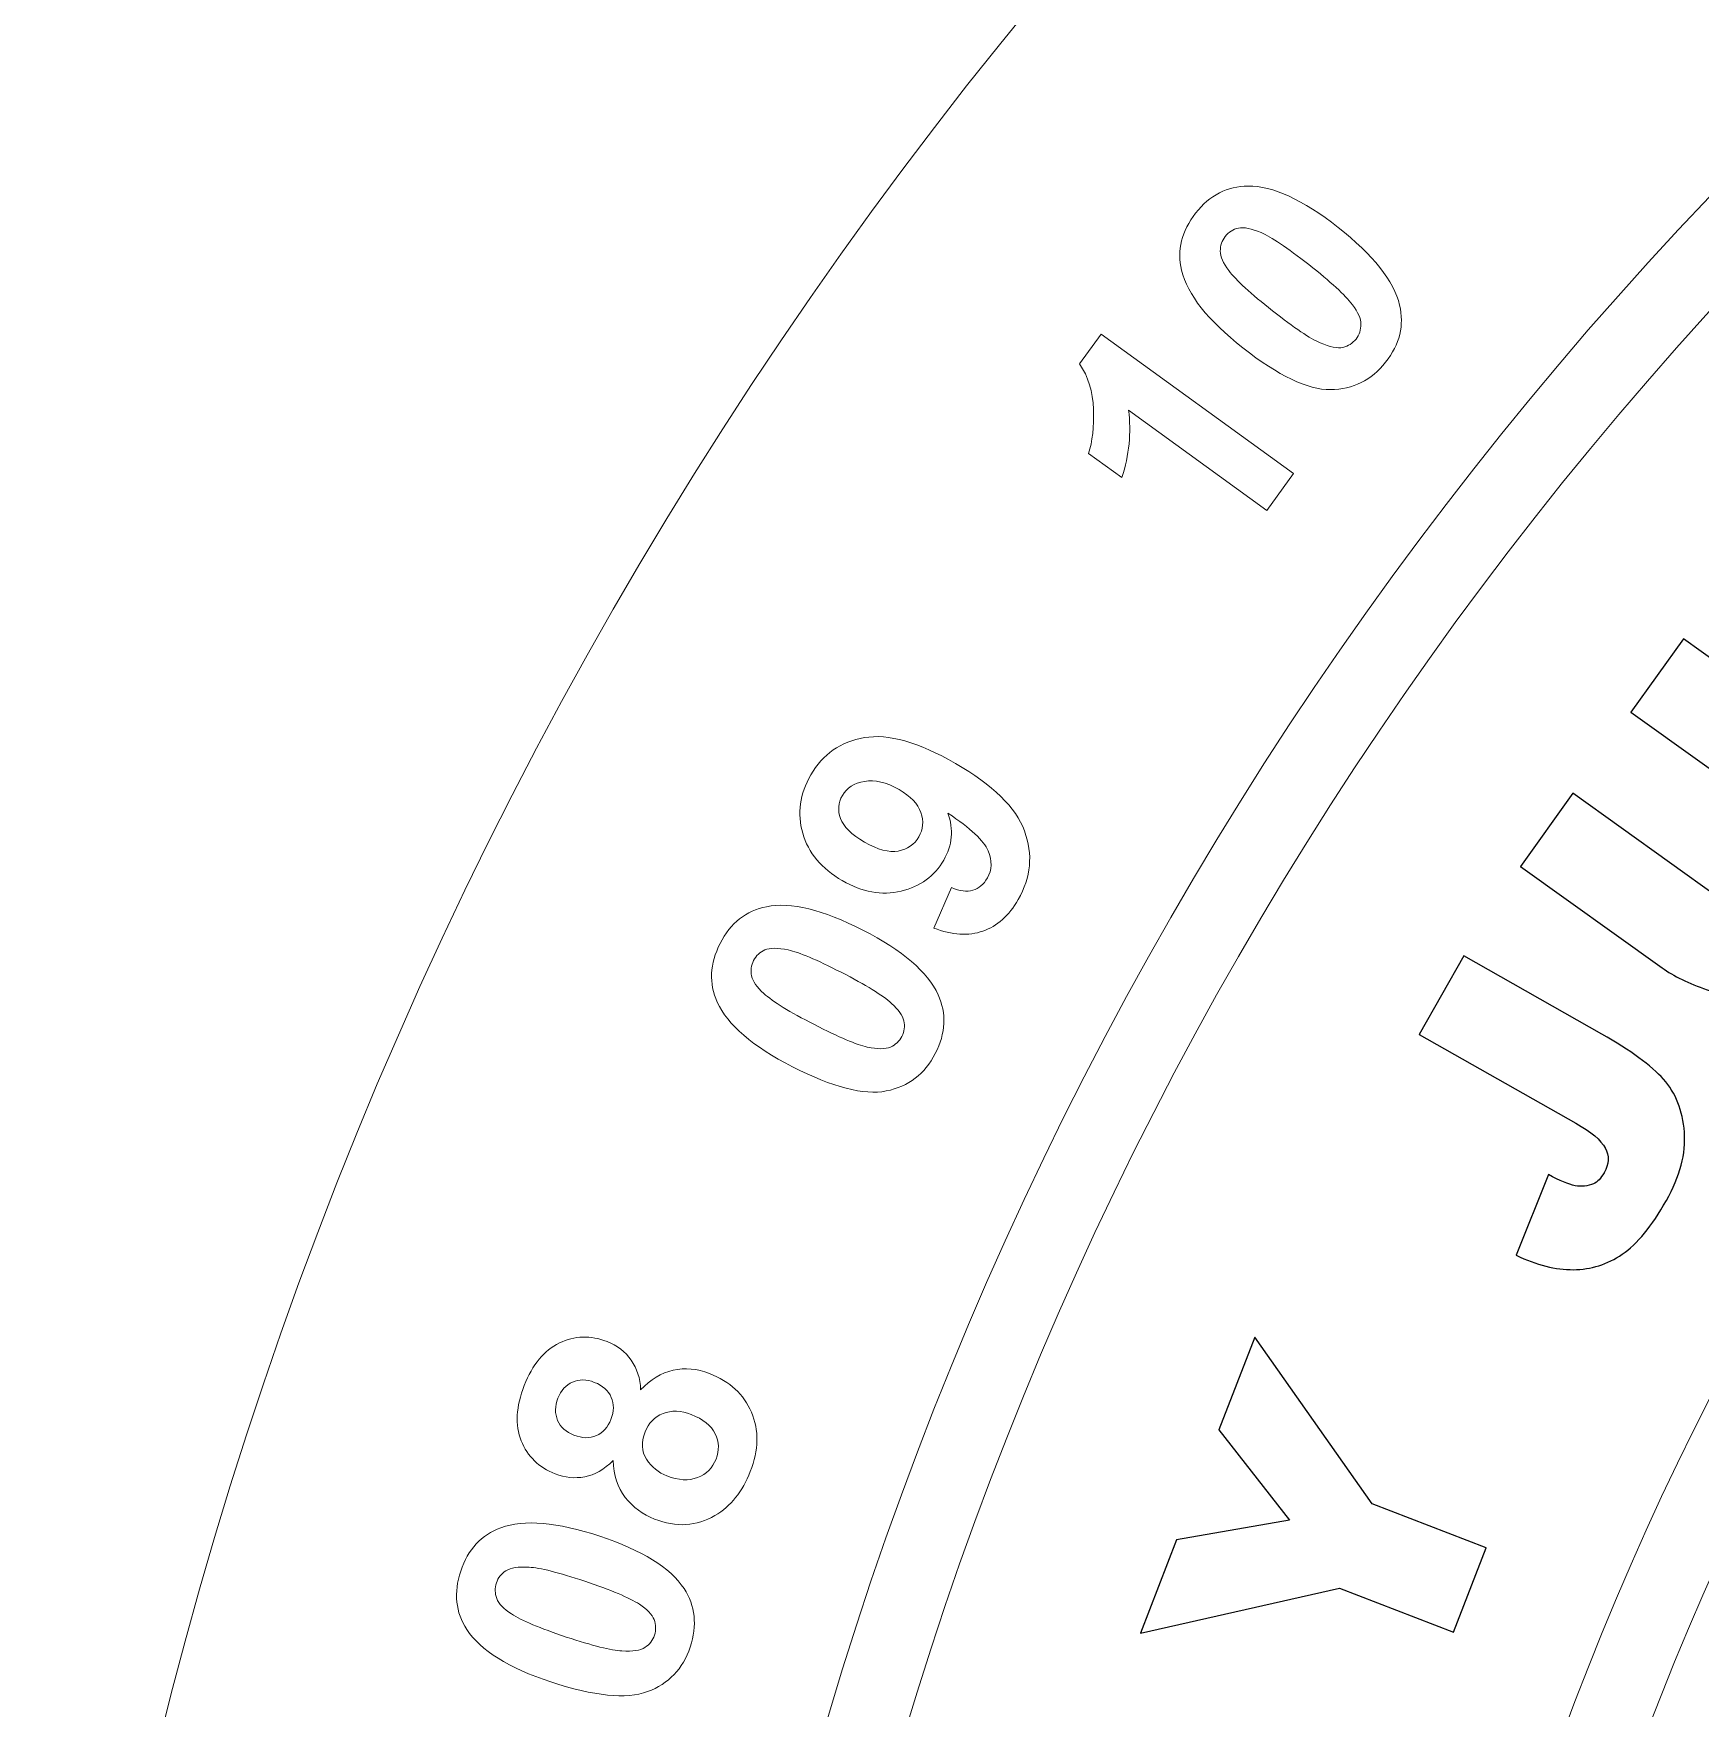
# Model space of a CAD drawing. Header units: millimetres. Extents: x -84 to 196, y -140 to 140.
# Drawn here: x -84.3 to -30.9, y 34.5 to 88.1 of the extents above; entities that cross this region are included whole.
import ezdxf

# ---------------------------------------------------------------- set-up
doc = ezdxf.new("R2010")
doc.units = ezdxf.units.MM
doc.header["$MEASUREMENT"] = 0
doc.layers.add('Layer 1', color=7, linetype='Continuous')

msp = doc.modelspace()

# ---------------------------------------------------------------- linework, layer by layer
at = {"layer": 'Layer 1', "color": 250, "lineweight": 9}
for points, knots in [([(55.7075, 140.0117), (133.0273, 140.0117), (195.7074, 77.3315), (195.7074, 0.0116), (195.7074, 0.0116), (195.7074, -77.3083), (133.0273, -139.9884), (55.7074, -139.9884), (55.7074, -139.9884), (-21.6125, -139.9884), (-84.2927, -77.3083), (-84.2927, 0.0116), (-84.2927, 0.0116), (-84.2927, 77.3315), (-21.6125, 140.0116), (55.7075, 140.0117)], [0, 0, 0, 0, 0.2, 0.2, 0.2, 0.2, 0.4, 0.4, 0.4, 0.4, 0.6, 0.6, 0.6, 0.6, 1, 1, 1, 1]), ([(56.199, 120.1045), (122.473, 120.1045), (176.1989, 66.3785), (176.1989, 0.1044), (176.1989, 0.1044), (176.1989, -66.1697), (122.473, -119.8956), (56.1989, -119.8956), (56.1989, -119.8956), (-10.0752, -119.8956), (-63.8011, -66.1697), (-63.8011, 0.1044), (-63.8011, 0.1044), (-63.8011, 66.3785), (-10.0752, 120.1044), (56.199, 120.1045)], [0, 0, 0, 0, 0.2, 0.2, 0.2, 0.2, 0.4, 0.4, 0.4, 0.4, 0.6, 0.6, 0.6, 0.6, 1, 1, 1, 1]), ([(56.199, 117.6046), (121.0925, 117.6046), (173.6989, 64.9979), (173.6989, 0.1044), (173.6989, 0.1044), (173.6989, -64.7891), (121.0924, -117.3956), (56.1989, -117.3956), (56.1989, -117.3956), (-8.6946, -117.3956), (-61.3011, -64.7891), (-61.3011, 0.1044), (-61.3011, 0.1044), (-61.3011, 64.998), (-8.6946, 117.6044), (56.199, 117.6046)], [0, 0, 0, 0, 0.2, 0.2, 0.2, 0.2, 0.4, 0.4, 0.4, 0.4, 0.6, 0.6, 0.6, 0.6, 1, 1, 1, 1]), ([(56.199, 97.6045), (110.0469, 97.6045), (153.6989, 53.9522), (153.6989, 0.1044), (153.6989, 0.1044), (153.6989, -53.7434), (110.0467, -97.3956), (56.1989, -97.3956), (56.1989, -97.3956), (2.3512, -97.3956), (-41.3011, -53.7434), (-41.3011, 0.1044), (-41.3011, 0.1044), (-41.3011, 53.9523), (2.3511, 97.6044), (56.199, 97.6045)], [0, 0, 0, 0, 0.2, 0.2, 0.2, 0.2, 0.4, 0.4, 0.4, 0.4, 0.6, 0.6, 0.6, 0.6, 1, 1, 1, 1]), ([(56.199, 95.1045), (108.6662, 95.1045), (151.1989, 52.5714), (151.1989, 0.1044), (151.1989, 0.1044), (151.1989, -52.3626), (108.666, -94.8956), (56.1989, -94.8956), (56.1989, -94.8956), (3.7318, -94.8956), (-38.8011, -52.3626), (-38.8011, 0.1044), (-38.8011, 0.1044), (-38.8011, 52.5715), (3.7318, 95.1044), (56.199, 95.1045)], [0, 0, 0, 0, 0.2, 0.2, 0.2, 0.2, 0.4, 0.4, 0.4, 0.4, 0.6, 0.6, 0.6, 0.6, 1, 1, 1, 1]), ([(-47.1047, 82.372), (-46.6512, 82.9487), (-46.0921, 83.2375), (-45.427, 83.239), (-45.427, 83.239), (-44.6352, 83.2441), (-43.6756, 82.8044), (-42.5472, 81.9185), (-42.5472, 81.9185), (-41.4203, 81.0343), (-40.7645, 80.205), (-40.5779, 79.427), (-40.5779, 79.427), (-40.4246, 78.7868), (-40.5731, 78.1782), (-41.0266, 77.6016), (-41.0266, 77.6016), (-41.4802, 77.0233), (-42.0694, 76.7307), (-42.7926, 76.7258), (-42.7926, 76.7258), (-43.5176, 76.7191), (-44.4505, 77.1656), (-45.5931, 78.0621), (-45.5931, 78.0621), (-46.7129, 78.941), (-47.367, 79.7685), (-47.5536, 80.5464), (-47.5536, 80.5464), (-47.7068, 81.1869), (-47.5567, 81.7953), (-47.1047, 82.372)], [0, 0, 0, 0, 0.1111111, 0.1111111, 0.1111111, 0.1111111, 0.2222222, 0.2222222, 0.2222222, 0.2222222, 0.3333333, 0.3333333, 0.3333333, 0.3333333, 0.4444444, 0.4444444, 0.4444444, 0.4444444, 0.5555556, 0.5555556, 0.5555556, 0.5555556, 0.6666667, 0.6666667, 0.6666667, 0.6666667, 0.7777778, 0.7777778, 0.7777778, 0.7777778, 1, 1, 1, 1]), ([(-46.158, 81.6291), (-46.2673, 81.4913), (-46.3169, 81.3344), (-46.3169, 81.1562), (-46.3169, 81.1562), (-46.3169, 80.9782), (-46.2218, 80.7716), (-46.042, 80.5335), (-46.042, 80.5335), (-45.8074, 80.2229), (-45.3421, 79.7941), (-44.6437, 79.247), (-44.6437, 79.247), (-43.9455, 78.6983), (-43.4376, 78.3575), (-43.1202, 78.2216), (-43.1202, 78.2216), (-42.8044, 78.0875), (-42.561, 78.0397), (-42.39, 78.0784), (-42.39, 78.0784), (-42.2206, 78.1173), (-42.0812, 78.2053), (-41.9717, 78.3446), (-41.9717, 78.3446), (-41.8641, 78.4822), (-41.8147, 78.6391), (-41.8147, 78.8173), (-41.8147, 78.8173), (-41.8147, 78.9936), (-41.9097, 79.2018), (-42.0895, 79.44), (-42.0895, 79.44), (-42.3205, 79.7489), (-42.7841, 80.1759), (-43.4825, 80.7247), (-43.4825, 80.7247), (-44.1824, 81.2719), (-44.6887, 81.6141), (-45.0061, 81.7484), (-45.0061, 81.7484), (-45.3217, 81.8827), (-45.5669, 81.932), (-45.738, 81.8933), (-45.738, 81.8933), (-45.9108, 81.8565), (-46.0504, 81.7682), (-46.158, 81.6291)], [0, 0, 0, 0, 0.0769231, 0.0769231, 0.0769231, 0.0769231, 0.1538462, 0.1538462, 0.1538462, 0.1538462, 0.2307692, 0.2307692, 0.2307692, 0.2307692, 0.3076923, 0.3076923, 0.3076923, 0.3076923, 0.3846154, 0.3846154, 0.3846154, 0.3846154, 0.4615385, 0.4615385, 0.4615385, 0.4615385, 0.5384615, 0.5384615, 0.5384615, 0.5384615, 0.6153846, 0.6153846, 0.6153846, 0.6153846, 0.6923077, 0.6923077, 0.6923077, 0.6923077, 0.7692308, 0.7692308, 0.7692308, 0.7692308, 0.8461538, 0.8461538, 0.8461538, 0.8461538, 1, 1, 1, 1]), ([(-43.9697, 74.0368), (-43.9697, 74.0368), (-44.8221, 72.8616), (-44.8221, 72.8616), (-44.8221, 72.8616), (-44.8221, 72.8616), (-49.2509, 76.0729), (-49.2509, 76.0729), (-49.2509, 76.0729), (-49.1614, 75.3527), (-49.2322, 74.6316), (-49.4618, 73.9084), (-49.4618, 73.9084), (-49.4618, 73.9084), (-50.5283, 74.6823), (-50.5283, 74.6823), (-50.5283, 74.6823), (-50.4072, 75.0624), (-50.3558, 75.5329), (-50.3743, 76.0957), (-50.3743, 76.0957), (-50.3929, 76.6588), (-50.5409, 77.1431), (-50.8182, 77.5474), (-50.8182, 77.5474), (-50.8182, 77.5474), (-50.1263, 78.5016), (-50.1263, 78.5016), (-50.1263, 78.5016), (-50.1263, 78.5016), (-43.9697, 74.0368), (-43.9697, 74.0368)], [0, 0, 0, 0, 0.1111111, 0.1111111, 0.1111111, 0.1111111, 0.2222222, 0.2222222, 0.2222222, 0.2222222, 0.3333333, 0.3333333, 0.3333333, 0.3333333, 0.4444444, 0.4444444, 0.4444444, 0.4444444, 0.5555556, 0.5555556, 0.5555556, 0.5555556, 0.6666667, 0.6666667, 0.6666667, 0.6666667, 0.7777778, 0.7777778, 0.7777778, 0.7777778, 1, 1, 1, 1]), ([(-33.1742, 66.4057), (-33.1742, 66.4057), (-31.4978, 68.7465), (-31.4978, 68.7465), (-31.4978, 68.7465), (-31.4978, 68.7465), (-26.97, 65.5054), (-26.97, 65.5054), (-26.97, 65.5054), (-26.5191, 65.1833), (-26.1469, 64.8093), (-25.8467, 64.3857), (-25.8467, 64.3857), (-25.5487, 63.9602), (-25.3553, 63.4912), (-25.271, 62.9774), (-25.271, 62.9774), (-25.1866, 62.4657), (-25.2021, 62.0002), (-25.3151, 61.5874), (-25.3151, 61.5874), (-25.4726, 61.0096), (-25.7803, 60.402), (-26.2361, 59.7627), (-26.2361, 59.7627), (-26.5013, 59.3919), (-26.8166, 59.0085), (-27.1798, 58.608), (-27.1798, 58.608), (-27.5451, 58.2075), (-27.91, 57.9156), (-28.2742, 57.7326), (-28.2742, 57.7326), (-28.6385, 57.5497), (-29.048, 57.4364), (-29.5051, 57.3952), (-29.5051, 57.3952), (-29.9643, 57.3564), (-30.3753, 57.3976), (-30.7402, 57.5234), (-30.7402, 57.5234), (-31.3265, 57.7246), (-31.8061, 57.9575), (-32.181, 58.2249), (-32.181, 58.2249), (-32.181, 58.2249), (-36.7088, 61.466), (-36.7088, 61.466), (-36.7088, 61.466), (-36.7088, 61.466), (-35.0325, 63.809), (-35.0325, 63.809), (-35.0325, 63.809), (-35.0325, 63.809), (-30.3941, 60.4891), (-30.3941, 60.4891), (-30.3941, 60.4891), (-29.9801, 60.1932), (-29.5739, 60.0757), (-29.1776, 60.139), (-29.1776, 60.139), (-28.7792, 60.2002), (-28.4342, 60.4353), (-28.1428, 60.8428), (-28.1428, 60.8428), (-27.8535, 61.2483), (-27.7405, 61.6479), (-27.8059, 62.042), (-27.8059, 62.042), (-27.8713, 62.4362), (-28.1153, 62.7833), (-28.5358, 63.0856), (-28.5358, 63.0856), (-28.5358, 63.0856), (-33.1742, 66.4057), (-33.1742, 66.4057)], [0, 0, 0, 0, 0.05, 0.05, 0.05, 0.05, 0.1, 0.1, 0.1, 0.1, 0.15, 0.15, 0.15, 0.15, 0.2, 0.2, 0.2, 0.2, 0.25, 0.25, 0.25, 0.25, 0.3, 0.3, 0.3, 0.3, 0.35, 0.35, 0.35, 0.35, 0.4, 0.4, 0.4, 0.4, 0.45, 0.45, 0.45, 0.45, 0.5, 0.5, 0.5, 0.5, 0.55, 0.55, 0.55, 0.55, 0.6, 0.6, 0.6, 0.6, 0.65, 0.65, 0.65, 0.65, 0.7, 0.7, 0.7, 0.7, 0.75, 0.75, 0.75, 0.75, 0.8, 0.8, 0.8, 0.8, 0.85, 0.85, 0.85, 0.85, 0.9, 0.9, 0.9, 0.9, 1, 1, 1, 1]), ([(-55.4865, 59.4954), (-55.4865, 59.4954), (-54.92, 60.7906), (-54.92, 60.7906), (-54.92, 60.7906), (-54.6534, 60.6762), (-54.4258, 60.6482), (-54.2337, 60.7049), (-54.2337, 60.7049), (-54.0433, 60.7616), (-53.8882, 60.8939), (-53.7683, 61.0986), (-53.7683, 61.0986), (-53.6186, 61.3601), (-53.612, 61.6492), (-53.7447, 61.9683), (-53.7447, 61.9683), (-53.8789, 62.2875), (-54.3079, 62.6892), (-55.0316, 63.1735), (-55.0316, 63.1735), (-54.8459, 62.6463), (-54.8896, 62.1452), (-55.1642, 61.6705), (-55.1642, 61.6705), (-55.4601, 61.1535), (-55.9166, 60.8231), (-56.5302, 60.6779), (-56.5302, 60.6779), (-57.1456, 60.5328), (-57.7719, 60.6449), (-58.4108, 61.0129), (-58.4108, 61.0129), (-59.0761, 61.3952), (-59.4983, 61.9026), (-59.6788, 62.5321), (-59.6788, 62.5321), (-59.8577, 63.1635), (-59.7719, 63.7844), (-59.4196, 64.3968), (-59.4196, 64.3968), (-59.0358, 65.0623), (-58.4646, 65.4596), (-57.7028, 65.5892), (-57.7028, 65.5892), (-56.9427, 65.7205), (-55.9723, 65.4462), (-54.7933, 64.7665), (-54.7933, 64.7665), (-53.5932, 64.0747), (-52.8552, 63.3539), (-52.5811, 62.6027), (-52.5811, 62.6027), (-52.3052, 61.8534), (-52.3731, 61.1213), (-52.7834, 60.4065), (-52.7834, 60.4065), (-53.0793, 59.8928), (-53.4548, 59.5574), (-53.9113, 59.3981), (-53.9113, 59.3981), (-54.3663, 59.2391), (-54.8919, 59.2719), (-55.4865, 59.4954)], [0, 0, 0, 0, 0.0588235, 0.0588235, 0.0588235, 0.0588235, 0.1176471, 0.1176471, 0.1176471, 0.1176471, 0.1764706, 0.1764706, 0.1764706, 0.1764706, 0.2352941, 0.2352941, 0.2352941, 0.2352941, 0.2941176, 0.2941176, 0.2941176, 0.2941176, 0.3529412, 0.3529412, 0.3529412, 0.3529412, 0.4117647, 0.4117647, 0.4117647, 0.4117647, 0.4705882, 0.4705882, 0.4705882, 0.4705882, 0.5294118, 0.5294118, 0.5294118, 0.5294118, 0.5882353, 0.5882353, 0.5882353, 0.5882353, 0.6470588, 0.6470588, 0.6470588, 0.6470588, 0.7058824, 0.7058824, 0.7058824, 0.7058824, 0.7647059, 0.7647059, 0.7647059, 0.7647059, 0.8235294, 0.8235294, 0.8235294, 0.8235294, 0.8823529, 0.8823529, 0.8823529, 0.8823529, 1, 1, 1, 1]), ([(-56.5951, 63.927), (-57.0011, 64.1594), (-57.3699, 64.2489), (-57.7014, 64.1904), (-57.7014, 64.1904), (-58.033, 64.1336), (-58.2691, 63.9817), (-58.41, 63.7363), (-58.41, 63.7363), (-58.5439, 63.5036), (-58.563, 63.2582), (-58.4675, 62.999), (-58.4675, 62.999), (-58.3738, 62.74), (-58.1179, 62.4895), (-57.6995, 62.2484), (-57.6995, 62.2484), (-57.276, 62.0038), (-56.9159, 61.9087), (-56.6214, 61.9601), (-56.6214, 61.9601), (-56.3269, 62.0133), (-56.1067, 62.1652), (-55.9623, 62.4159), (-55.9623, 62.4159), (-55.8231, 62.6578), (-55.8004, 62.9169), (-55.896, 63.192), (-55.896, 63.192), (-55.9915, 63.469), (-56.2246, 63.7138), (-56.5951, 63.927)], [0, 0, 0, 0, 0.1111111, 0.1111111, 0.1111111, 0.1111111, 0.2222222, 0.2222222, 0.2222222, 0.2222222, 0.3333333, 0.3333333, 0.3333333, 0.3333333, 0.4444444, 0.4444444, 0.4444444, 0.4444444, 0.5555556, 0.5555556, 0.5555556, 0.5555556, 0.6666667, 0.6666667, 0.6666667, 0.6666667, 0.7777778, 0.7777778, 0.7777778, 0.7777778, 1, 1, 1, 1]), ([(-62.3202, 59.0045), (-61.9868, 59.659), (-61.4929, 60.0504), (-60.8384, 60.1791), (-60.8384, 60.1791), (-60.0623, 60.3343), (-59.034, 60.0855), (-57.7552, 59.4309), (-57.7552, 59.4309), (-56.48, 58.7782), (-55.6758, 58.0884), (-55.3443, 57.3616), (-55.3443, 57.3616), (-55.0709, 56.762), (-55.1009, 56.1339), (-55.4361, 55.4813), (-55.4361, 55.4813), (-55.7714, 54.8252), (-56.2954, 54.4248), (-57.0044, 54.282), (-57.0044, 54.282), (-57.7153, 54.1393), (-58.7171, 54.3987), (-60.0099, 55.0603), (-60.0099, 55.0603), (-61.2799, 55.7095), (-62.0806, 56.3975), (-62.4123, 57.126), (-62.4123, 57.126), (-62.6855, 57.7259), (-62.6555, 58.3519), (-62.3202, 59.0045)], [0, 0, 0, 0, 0.1111111, 0.1111111, 0.1111111, 0.1111111, 0.2222222, 0.2222222, 0.2222222, 0.2222222, 0.3333333, 0.3333333, 0.3333333, 0.3333333, 0.4444444, 0.4444444, 0.4444444, 0.4444444, 0.5555556, 0.5555556, 0.5555556, 0.5555556, 0.6666667, 0.6666667, 0.6666667, 0.6666667, 0.7777778, 0.7777778, 0.7777778, 0.7777778, 1, 1, 1, 1]), ([(-61.2496, 58.4578), (-61.3291, 58.3007), (-61.3502, 58.1348), (-61.3132, 57.9619), (-61.3132, 57.9619), (-61.2779, 57.7874), (-61.1474, 57.6021), (-60.9234, 57.4028), (-60.9234, 57.4028), (-60.636, 57.1418), (-60.0962, 56.81), (-59.3042, 56.406), (-59.3042, 56.406), (-58.5142, 56.0003), (-57.9496, 55.762), (-57.6129, 55.6897), (-57.6129, 55.6897), (-57.276, 55.6192), (-57.0273, 55.6173), (-56.8684, 55.6896), (-56.8684, 55.6896), (-56.7079, 55.7602), (-56.5881, 55.873), (-56.5068, 56.03), (-56.5068, 56.03), (-56.4274, 56.1871), (-56.4063, 56.351), (-56.4432, 56.5257), (-56.4432, 56.5257), (-56.4803, 56.6986), (-56.609, 56.8855), (-56.8331, 57.0848), (-56.8331, 57.0848), (-57.1187, 57.3425), (-57.6566, 57.6741), (-58.4469, 58.0799), (-58.4469, 58.0799), (-59.2388, 58.4838), (-59.8033, 58.7221), (-60.1384, 58.7944), (-60.1384, 58.7944), (-60.4752, 58.8651), (-60.7258, 58.8668), (-60.8862, 58.7963), (-60.8862, 58.7963), (-61.0486, 58.7257), (-61.1684, 58.6128), (-61.2496, 58.4578)], [0, 0, 0, 0, 0.0769231, 0.0769231, 0.0769231, 0.0769231, 0.1538462, 0.1538462, 0.1538462, 0.1538462, 0.2307692, 0.2307692, 0.2307692, 0.2307692, 0.3076923, 0.3076923, 0.3076923, 0.3076923, 0.3846154, 0.3846154, 0.3846154, 0.3846154, 0.4615385, 0.4615385, 0.4615385, 0.4615385, 0.5384615, 0.5384615, 0.5384615, 0.5384615, 0.6153846, 0.6153846, 0.6153846, 0.6153846, 0.6923077, 0.6923077, 0.6923077, 0.6923077, 0.7692308, 0.7692308, 0.7692308, 0.7692308, 0.8461538, 0.8461538, 0.8461538, 0.8461538, 1, 1, 1, 1]), ([(-39.9515, 56.0894), (-39.9515, 56.0894), (-38.5278, 58.6045), (-38.5278, 58.6045), (-38.5278, 58.6045), (-38.5278, 58.6045), (-34.1103, 56.1046), (-34.1103, 56.1046), (-34.1103, 56.1046), (-33.1832, 55.5784), (-32.5239, 55.0964), (-32.1345, 54.6588), (-32.1345, 54.6588), (-31.743, 54.2213), (-31.5205, 53.6567), (-31.465, 52.9695), (-31.465, 52.9695), (-31.4116, 52.2823), (-31.6039, 51.5525), (-32.0417, 50.7759), (-32.0417, 50.7759), (-32.5077, 49.9557), (-32.9769, 49.3834), (-33.454, 49.0591), (-33.454, 49.0591), (-33.931, 48.7328), (-34.4523, 48.5692), (-35.018, 48.5643), (-35.018, 48.5643), (-35.5835, 48.5593), (-36.1935, 48.713), (-36.8454, 49.0254), (-36.8454, 49.0254), (-36.8454, 49.0254), (-35.8137, 51.6104), (-35.8137, 51.6104), (-35.8137, 51.6104), (-35.4538, 51.41), (-35.1704, 51.2917), (-34.9635, 51.2513), (-34.9635, 51.2513), (-34.7566, 51.2131), (-34.5588, 51.2337), (-34.3721, 51.3128), (-34.3721, 51.3128), (-34.2484, 51.37), (-34.1358, 51.4859), (-34.0344, 51.6627), (-34.0344, 51.6627), (-33.8769, 51.9441), (-33.863, 52.2095), (-33.9991, 52.459), (-33.9991, 52.459), (-34.1331, 52.7086), (-34.4476, 52.9724), (-34.9427, 53.2528), (-34.9427, 53.2528), (-34.9427, 53.2528), (-39.9515, 56.0894), (-39.9515, 56.0894)], [0, 0, 0, 0, 0.0625, 0.0625, 0.0625, 0.0625, 0.125, 0.125, 0.125, 0.125, 0.1875, 0.1875, 0.1875, 0.1875, 0.25, 0.25, 0.25, 0.25, 0.3125, 0.3125, 0.3125, 0.3125, 0.375, 0.375, 0.375, 0.375, 0.4375, 0.4375, 0.4375, 0.4375, 0.5, 0.5, 0.5, 0.5, 0.5625, 0.5625, 0.5625, 0.5625, 0.625, 0.625, 0.625, 0.625, 0.6875, 0.6875, 0.6875, 0.6875, 0.75, 0.75, 0.75, 0.75, 0.8125, 0.8125, 0.8125, 0.8125, 0.875, 0.875, 0.875, 0.875, 1, 1, 1, 1]), ([(-65.7476, 42.46), (-66.0316, 42.169), (-66.3339, 41.9942), (-66.6544, 41.9357), (-66.6544, 41.9357), (-66.9734, 41.8774), (-67.2876, 41.9089), (-67.597, 42.0303), (-67.597, 42.0303), (-68.1221, 42.2353), (-68.486, 42.5893), (-68.6849, 43.0907), (-68.6849, 43.0907), (-68.8856, 43.5923), (-68.8522, 44.1815), (-68.5883, 44.8588), (-68.5883, 44.8588), (-68.3262, 45.529), (-67.9515, 45.9811), (-67.4626, 46.2187), (-67.4626, 46.2187), (-66.9754, 46.4546), (-66.4676, 46.4702), (-65.9407, 46.2653), (-65.9407, 46.2653), (-65.6135, 46.1368), (-65.3565, 45.9373), (-65.1679, 45.6686), (-65.1679, 45.6686), (-64.9791, 45.3982), (-64.8766, 45.083), (-64.8638, 44.7233), (-64.8638, 44.7233), (-64.5537, 45.0534), (-64.2074, 45.2601), (-63.8254, 45.3472), (-63.8254, 45.3472), (-63.4448, 45.4325), (-63.0565, 45.3979), (-62.6623, 45.2433), (-62.6623, 45.2433), (-62.0116, 44.9898), (-61.5626, 44.5746), (-61.3174, 44.0011), (-61.3174, 44.0011), (-61.0722, 43.4259), (-61.0842, 42.7943), (-61.3549, 42.1029), (-61.3549, 42.1029), (-61.605, 41.4628), (-61.9814, 40.993), (-62.4857, 40.6988), (-62.4857, 40.6988), (-63.0797, 40.3494), (-63.7251, 40.3118), (-64.4164, 40.5826), (-64.4164, 40.5826), (-64.7985, 40.732), (-65.112, 40.9628), (-65.3575, 41.2771), (-65.3575, 41.2771), (-65.6028, 41.5913), (-65.7323, 41.9855), (-65.7476, 42.46)], [0, 0, 0, 0, 0.0588235, 0.0588235, 0.0588235, 0.0588235, 0.1176471, 0.1176471, 0.1176471, 0.1176471, 0.1764706, 0.1764706, 0.1764706, 0.1764706, 0.2352941, 0.2352941, 0.2352941, 0.2352941, 0.2941176, 0.2941176, 0.2941176, 0.2941176, 0.3529412, 0.3529412, 0.3529412, 0.3529412, 0.4117647, 0.4117647, 0.4117647, 0.4117647, 0.4705882, 0.4705882, 0.4705882, 0.4705882, 0.5294118, 0.5294118, 0.5294118, 0.5294118, 0.5882353, 0.5882353, 0.5882353, 0.5882353, 0.6470588, 0.6470588, 0.6470588, 0.6470588, 0.7058824, 0.7058824, 0.7058824, 0.7058824, 0.7647059, 0.7647059, 0.7647059, 0.7647059, 0.8235294, 0.8235294, 0.8235294, 0.8235294, 0.8823529, 0.8823529, 0.8823529, 0.8823529, 1, 1, 1, 1]), ([(-48.8712, 36.9358), (-48.8712, 36.9358), (-47.7171, 39.9223), (-47.7171, 39.9223), (-47.7171, 39.9223), (-47.7171, 39.9223), (-44.0968, 40.5452), (-44.0968, 40.5452), (-44.0968, 40.5452), (-44.0968, 40.5452), (-46.3583, 43.4394), (-46.3583, 43.4394), (-46.3583, 43.4394), (-46.3583, 43.4394), (-45.2107, 46.4086), (-45.2107, 46.4086), (-45.2107, 46.4086), (-45.2107, 46.4086), (-41.46, 41.0684), (-41.46, 41.0684), (-41.46, 41.0684), (-41.46, 41.0684), (-37.8123, 39.6595), (-37.8123, 39.6595), (-37.8123, 39.6595), (-37.8123, 39.6595), (-38.8532, 36.9645), (-38.8532, 36.9645), (-38.8532, 36.9645), (-38.8532, 36.9645), (-42.5009, 38.3714), (-42.5009, 38.3714), (-42.5009, 38.3714), (-42.5009, 38.3714), (-48.8712, 36.9358), (-48.8712, 36.9358)], [0, 0, 0, 0, 0.1, 0.1, 0.1, 0.1, 0.2, 0.2, 0.2, 0.2, 0.3, 0.3, 0.3, 0.3, 0.4, 0.4, 0.4, 0.4, 0.5, 0.5, 0.5, 0.5, 0.6, 0.6, 0.6, 0.6, 0.7, 0.7, 0.7, 0.7, 0.8, 0.8, 0.8, 0.8, 1, 1, 1, 1]), ([(-66.9997, 43.2725), (-66.7309, 43.1664), (-66.4911, 43.161), (-66.28, 43.254), (-66.28, 43.254), (-66.069, 43.3471), (-65.9147, 43.5208), (-65.8158, 43.7754), (-65.8158, 43.7754), (-65.715, 44.032), (-65.7112, 44.2665), (-65.8045, 44.4793), (-65.8045, 44.4793), (-65.8956, 44.694), (-66.0764, 44.8534), (-66.3472, 44.9592), (-66.3472, 44.9592), (-66.5999, 45.0582), (-66.8327, 45.0603), (-67.0438, 44.9673), (-67.0438, 44.9673), (-67.2566, 44.8743), (-67.4108, 44.7039), (-67.5099, 44.4528), (-67.5099, 44.4528), (-67.6105, 44.1929), (-67.6143, 43.9565), (-67.5212, 43.7419), (-67.5212, 43.7419), (-67.4264, 43.5274), (-67.2526, 43.3713), (-66.9997, 43.2725)], [0, 0, 0, 0, 0.1111111, 0.1111111, 0.1111111, 0.1111111, 0.2222222, 0.2222222, 0.2222222, 0.2222222, 0.3333333, 0.3333333, 0.3333333, 0.3333333, 0.4444444, 0.4444444, 0.4444444, 0.4444444, 0.5555556, 0.5555556, 0.5555556, 0.5555556, 0.6666667, 0.6666667, 0.6666667, 0.6666667, 0.7777778, 0.7777778, 0.7777778, 0.7777778, 1, 1, 1, 1]), ([(-64.0264, 41.9664), (-63.6533, 41.8204), (-63.3269, 41.8031), (-63.0437, 41.9124), (-63.0437, 41.9124), (-62.7603, 42.0218), (-62.5622, 42.2188), (-62.4511, 42.5052), (-62.4511, 42.5052), (-62.3418, 42.7829), (-62.3522, 43.0544), (-62.4808, 43.3147), (-62.4808, 43.3147), (-62.6112, 43.5768), (-62.8647, 43.7815), (-63.2432, 43.9291), (-63.2432, 43.9291), (-63.5739, 44.0577), (-63.8755, 44.0681), (-64.1483, 43.9605), (-64.1483, 43.9605), (-64.421, 43.8531), (-64.6138, 43.6559), (-64.7249, 43.3712), (-64.7249, 43.3712), (-64.8551, 43.0407), (-64.8374, 42.7497), (-64.6719, 42.4984), (-64.6719, 42.4984), (-64.5079, 42.2472), (-64.2934, 42.0704), (-64.0264, 41.9664)], [0, 0, 0, 0, 0.1111111, 0.1111111, 0.1111111, 0.1111111, 0.2222222, 0.2222222, 0.2222222, 0.2222222, 0.3333333, 0.3333333, 0.3333333, 0.3333333, 0.4444444, 0.4444444, 0.4444444, 0.4444444, 0.5555556, 0.5555556, 0.5555556, 0.5555556, 0.6666667, 0.6666667, 0.6666667, 0.6666667, 0.7777778, 0.7777778, 0.7777778, 0.7777778, 1, 1, 1, 1]), ([(-70.6218, 38.9197), (-70.3919, 39.6163), (-69.9628, 40.0777), (-69.3363, 40.3059), (-69.3363, 40.3059), (-68.5921, 40.5773), (-67.5383, 40.489), (-66.1754, 40.0377), (-66.1754, 40.0377), (-64.8159, 39.5865), (-63.9161, 39.0279), (-63.4759, 38.3605), (-63.4759, 38.3605), (-63.1142, 37.8092), (-63.0484, 37.1851), (-63.2801, 36.4886), (-63.2801, 36.4886), (-63.5117, 35.7886), (-63.9672, 35.3128), (-64.6465, 35.063), (-64.6465, 35.063), (-65.3274, 34.8134), (-66.3565, 34.9158), (-67.7371, 35.3723), (-67.7371, 35.3723), (-69.0895, 35.8219), (-69.9859, 36.3787), (-70.426, 37.0478), (-70.426, 37.0478), (-70.7877, 37.5992), (-70.8518, 38.2233), (-70.6218, 38.9197)], [0, 0, 0, 0, 0.1111111, 0.1111111, 0.1111111, 0.1111111, 0.2222222, 0.2222222, 0.2222222, 0.2222222, 0.3333333, 0.3333333, 0.3333333, 0.3333333, 0.4444444, 0.4444444, 0.4444444, 0.4444444, 0.5555556, 0.5555556, 0.5555556, 0.5555556, 0.6666667, 0.6666667, 0.6666667, 0.6666667, 0.7777778, 0.7777778, 0.7777778, 0.7777778, 1, 1, 1, 1]), ([(-69.4799, 38.5411), (-69.5351, 38.3732), (-69.5305, 38.2073), (-69.4676, 38.042), (-69.4676, 38.042), (-69.4048, 37.8749), (-69.2486, 37.7117), (-68.9969, 37.5476), (-68.9969, 37.5476), (-68.671, 37.3364), (-68.0872, 37.0898), (-67.2441, 36.8097), (-67.2441, 36.8097), (-66.4007, 36.5314), (-65.8071, 36.3818), (-65.463, 36.3629), (-65.463, 36.3629), (-65.1189, 36.3422), (-64.8739, 36.381), (-64.7263, 36.4754), (-64.7263, 36.4754), (-64.5789, 36.5699), (-64.4774, 36.6993), (-64.4222, 36.8673), (-64.4222, 36.8673), (-64.3667, 37.0336), (-64.3715, 37.1992), (-64.4342, 37.3663), (-64.4342, 37.3663), (-64.4971, 37.5319), (-64.6534, 37.6965), (-64.9049, 37.8589), (-64.9049, 37.8589), (-65.2275, 38.0702), (-65.8093, 38.3168), (-66.6526, 38.5952), (-66.6526, 38.5952), (-67.4959, 38.8753), (-68.0896, 39.0248), (-68.4337, 39.0437), (-68.4337, 39.0437), (-68.7777, 39.0625), (-69.0244, 39.0256), (-69.1737, 38.9312), (-69.1737, 38.9312), (-69.3213, 38.8385), (-69.4245, 38.7072), (-69.4799, 38.5411)], [0, 0, 0, 0, 0.0769231, 0.0769231, 0.0769231, 0.0769231, 0.1538462, 0.1538462, 0.1538462, 0.1538462, 0.2307692, 0.2307692, 0.2307692, 0.2307692, 0.3076923, 0.3076923, 0.3076923, 0.3076923, 0.3846154, 0.3846154, 0.3846154, 0.3846154, 0.4615385, 0.4615385, 0.4615385, 0.4615385, 0.5384615, 0.5384615, 0.5384615, 0.5384615, 0.6153846, 0.6153846, 0.6153846, 0.6153846, 0.6923077, 0.6923077, 0.6923077, 0.6923077, 0.7692308, 0.7692308, 0.7692308, 0.7692308, 0.8461538, 0.8461538, 0.8461538, 0.8461538, 1, 1, 1, 1])]:
    msp.add_open_spline(points, degree=3, knots=knots, dxfattribs=at)
at = {"layer": 'Layer 1', "color": 7}
for points, knots in [([(-33.1742, 66.4057), (-33.1742, 66.4057), (-31.4978, 68.7465), (-31.4978, 68.7465), (-31.4978, 68.7465), (-31.4978, 68.7465), (-26.97, 65.5054), (-26.97, 65.5054), (-26.97, 65.5054), (-26.5191, 65.1833), (-26.1469, 64.8093), (-25.8467, 64.3857), (-25.8467, 64.3857), (-25.5487, 63.9602), (-25.3553, 63.4912), (-25.271, 62.9774), (-25.271, 62.9774), (-25.1866, 62.4657), (-25.2021, 62.0002), (-25.3151, 61.5874), (-25.3151, 61.5874), (-25.4726, 61.0096), (-25.7803, 60.402), (-26.2361, 59.7627), (-26.2361, 59.7627), (-26.5013, 59.3919), (-26.8166, 59.0085), (-27.1798, 58.608), (-27.1798, 58.608), (-27.5451, 58.2075), (-27.91, 57.9156), (-28.2742, 57.7326), (-28.2742, 57.7326), (-28.6385, 57.5497), (-29.048, 57.4364), (-29.5051, 57.3952), (-29.5051, 57.3952), (-29.9643, 57.3564), (-30.3753, 57.3976), (-30.7402, 57.5234), (-30.7402, 57.5234), (-31.3265, 57.7246), (-31.8061, 57.9575), (-32.181, 58.2249), (-32.181, 58.2249), (-32.181, 58.2249), (-36.7088, 61.466), (-36.7088, 61.466), (-36.7088, 61.466), (-36.7088, 61.466), (-35.0325, 63.809), (-35.0325, 63.809), (-35.0325, 63.809), (-35.0325, 63.809), (-30.3941, 60.4891), (-30.3941, 60.4891), (-30.3941, 60.4891), (-29.9801, 60.1932), (-29.5739, 60.0757), (-29.1776, 60.139), (-29.1776, 60.139), (-28.7792, 60.2002), (-28.4342, 60.4353), (-28.1428, 60.8428), (-28.1428, 60.8428), (-27.8535, 61.2483), (-27.7405, 61.6479), (-27.8059, 62.042), (-27.8059, 62.042), (-27.8713, 62.4362), (-28.1153, 62.7833), (-28.5358, 63.0856), (-28.5358, 63.0856), (-28.5358, 63.0856), (-33.1742, 66.4057), (-33.1742, 66.4057)], [0, 0, 0, 0, 0.05, 0.05, 0.05, 0.05, 0.1, 0.1, 0.1, 0.1, 0.15, 0.15, 0.15, 0.15, 0.2, 0.2, 0.2, 0.2, 0.25, 0.25, 0.25, 0.25, 0.3, 0.3, 0.3, 0.3, 0.35, 0.35, 0.35, 0.35, 0.4, 0.4, 0.4, 0.4, 0.45, 0.45, 0.45, 0.45, 0.5, 0.5, 0.5, 0.5, 0.55, 0.55, 0.55, 0.55, 0.6, 0.6, 0.6, 0.6, 0.65, 0.65, 0.65, 0.65, 0.7, 0.7, 0.7, 0.7, 0.75, 0.75, 0.75, 0.75, 0.8, 0.8, 0.8, 0.8, 0.85, 0.85, 0.85, 0.85, 0.9, 0.9, 0.9, 0.9, 1, 1, 1, 1]), ([(-39.9515, 56.0894), (-39.9515, 56.0894), (-38.5278, 58.6045), (-38.5278, 58.6045), (-38.5278, 58.6045), (-38.5278, 58.6045), (-34.1103, 56.1046), (-34.1103, 56.1046), (-34.1103, 56.1046), (-33.1832, 55.5784), (-32.5239, 55.0964), (-32.1345, 54.6588), (-32.1345, 54.6588), (-31.743, 54.2213), (-31.5205, 53.6567), (-31.465, 52.9695), (-31.465, 52.9695), (-31.4116, 52.2823), (-31.6039, 51.5525), (-32.0417, 50.7759), (-32.0417, 50.7759), (-32.5077, 49.9557), (-32.9769, 49.3834), (-33.454, 49.0591), (-33.454, 49.0591), (-33.931, 48.7328), (-34.4523, 48.5692), (-35.018, 48.5643), (-35.018, 48.5643), (-35.5835, 48.5593), (-36.1935, 48.713), (-36.8454, 49.0254), (-36.8454, 49.0254), (-36.8454, 49.0254), (-35.8137, 51.6104), (-35.8137, 51.6104), (-35.8137, 51.6104), (-35.4538, 51.41), (-35.1704, 51.2917), (-34.9635, 51.2513), (-34.9635, 51.2513), (-34.7566, 51.2131), (-34.5588, 51.2337), (-34.3721, 51.3128), (-34.3721, 51.3128), (-34.2484, 51.37), (-34.1358, 51.4859), (-34.0344, 51.6627), (-34.0344, 51.6627), (-33.8769, 51.9441), (-33.863, 52.2095), (-33.9991, 52.459), (-33.9991, 52.459), (-34.1331, 52.7086), (-34.4476, 52.9724), (-34.9427, 53.2528), (-34.9427, 53.2528), (-34.9427, 53.2528), (-39.9515, 56.0894), (-39.9515, 56.0894)], [0, 0, 0, 0, 0.0625, 0.0625, 0.0625, 0.0625, 0.125, 0.125, 0.125, 0.125, 0.1875, 0.1875, 0.1875, 0.1875, 0.25, 0.25, 0.25, 0.25, 0.3125, 0.3125, 0.3125, 0.3125, 0.375, 0.375, 0.375, 0.375, 0.4375, 0.4375, 0.4375, 0.4375, 0.5, 0.5, 0.5, 0.5, 0.5625, 0.5625, 0.5625, 0.5625, 0.625, 0.625, 0.625, 0.625, 0.6875, 0.6875, 0.6875, 0.6875, 0.75, 0.75, 0.75, 0.75, 0.8125, 0.8125, 0.8125, 0.8125, 0.875, 0.875, 0.875, 0.875, 1, 1, 1, 1]), ([(-48.8712, 36.9358), (-48.8712, 36.9358), (-47.7171, 39.9223), (-47.7171, 39.9223), (-47.7171, 39.9223), (-47.7171, 39.9223), (-44.0968, 40.5452), (-44.0968, 40.5452), (-44.0968, 40.5452), (-44.0968, 40.5452), (-46.3583, 43.4394), (-46.3583, 43.4394), (-46.3583, 43.4394), (-46.3583, 43.4394), (-45.2107, 46.4086), (-45.2107, 46.4086), (-45.2107, 46.4086), (-45.2107, 46.4086), (-41.46, 41.0684), (-41.46, 41.0684), (-41.46, 41.0684), (-41.46, 41.0684), (-37.8123, 39.6595), (-37.8123, 39.6595), (-37.8123, 39.6595), (-37.8123, 39.6595), (-38.8532, 36.9645), (-38.8532, 36.9645), (-38.8532, 36.9645), (-38.8532, 36.9645), (-42.5009, 38.3714), (-42.5009, 38.3714), (-42.5009, 38.3714), (-42.5009, 38.3714), (-48.8712, 36.9358), (-48.8712, 36.9358)], [0, 0, 0, 0, 0.1, 0.1, 0.1, 0.1, 0.2, 0.2, 0.2, 0.2, 0.3, 0.3, 0.3, 0.3, 0.4, 0.4, 0.4, 0.4, 0.5, 0.5, 0.5, 0.5, 0.6, 0.6, 0.6, 0.6, 0.7, 0.7, 0.7, 0.7, 0.8, 0.8, 0.8, 0.8, 1, 1, 1, 1])]:
    msp.add_open_spline(points, degree=3, knots=knots, dxfattribs=at)

doc.saveas('drawing.dxf')
